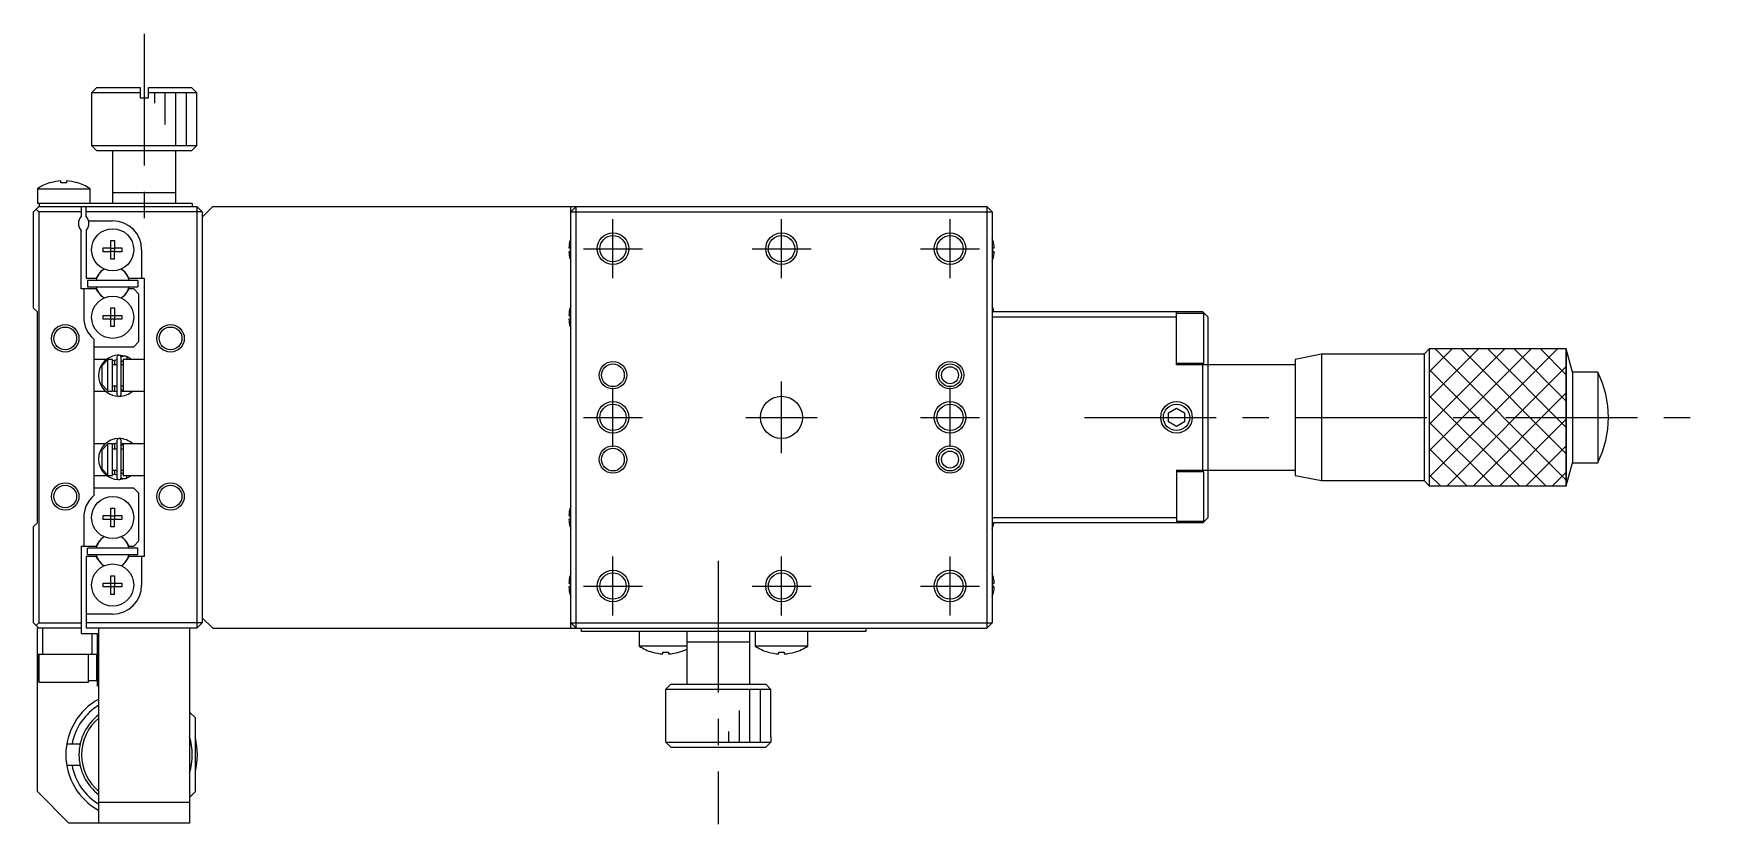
# Model space of a CAD drawing. Extents: x -226 to 399, y 6 to 432.
# Drawn here: x -107.4 to 52.3, y 192.2 to 267.2 of the extents above; entities that cross this region are included whole.
import ezdxf

# ---------------------------------------------------------------- set-up
doc = ezdxf.new("R2010")
doc.units = 0
doc.header["$LTSCALE"] = 10
doc.linetypes.add('CENTER', pattern=[2, 1.25, -0.25, 0.25, -0.25])
doc.layers.get('0').update_dxf_attribs({"linetype": 'CONTINUOUS'})
doc.layers.add('CENTER', color=1, linetype='CENTER')

msp = doc.modelspace()

# ---------------------------------------------------------------- linework, layer by layer
at = {"color": 7, "linetype": 'CONTINUOUS'}
for p, q in [((-101.432406, 262.133941), (-101.932406, 261.633941)), ((-101.432406, 262.133941), (-97.332406, 262.133941)), ((-97.332406, 262.133941), (-97.332406, 261.133941)), ((-96.532406, 262.133941), (-92.432406, 262.133941)), ((-96.532406, 261.133941), (-96.532406, 262.133941)), ((-91.932406, 261.633941), (-92.432406, 262.133941)), ((-97.332406, 261.633941), (-101.932406, 261.633941)), ((-101.932406, 261.633941), (-101.932406, 256.633941)), ((-97.332406, 261.133941), (-96.532406, 261.133941)), ((-91.932406, 261.633941), (-96.532406, 261.633941)), ((-91.932406, 256.633941), (-91.932406, 261.633941)), ((-101.932406, 256.633941), (-101.432406, 256.133941)), ((-101.932406, 256.633941), (-91.932406, 256.633941)), ((-92.432406, 256.133941), (-101.432406, 256.133941)), ((-99.932406, 256.133941), (-99.932406, 251.133941)), ((-93.932406, 251.133941), (-93.932406, 256.133941)), ((-92.432406, 256.133941), (-91.932406, 256.633941)), ((-107.082406, 252.525598), (-102.082406, 252.525598)), ((-107.082406, 252.525598), (-107.082406, 251.133941)), ((-105.840996, 253.096522), (-105.844339, 253.103377)), ((-104.842406, 253.096522), (-104.842406, 253.268894)), ((-104.322406, 253.096522), (-104.842406, 253.096522)), ((-104.322406, 253.268894), (-104.322406, 253.096522)), ((-103.320474, 253.103377), (-103.323817, 253.096522)), ((-102.082406, 251.133941), (-102.082406, 252.525598)), ((-107.432406, 250.333941), (-106.932406, 250.833941)), ((-92.382406, 251.133941), (-107.082406, 251.133941)), ((-106.932406, 250.833941), (-91.932406, 250.833941)), ((-106.882406, 250.833941), (-106.882406, 251.133941)), ((-102.932406, 250.833941), (-102.932406, 249.895379)), ((-102.432406, 249.895379), (-102.432406, 250.833941)), ((-93.932406, 252.133941), (-99.932406, 252.133941)), ((-92.382406, 251.133941), (-92.382406, 250.833941)), ((-91.432406, 250.333941), (-91.932406, 250.833941)), ((-91.932406, 250.833941), (-91.932406, 210.833941)), ((-90.432406, 250.833941), (-91.432406, 249.833941)), ((-90.432406, 250.833941), (-16.932406, 250.833941)), ((-55.932406, 250.833941), (-56.432406, 250.333941)), ((-56.432406, 210.833941), (-56.432406, 250.833941)), ((-55.932406, 210.833941), (-55.932406, 250.833941)), ((-16.432406, 250.333941), (-16.932406, 250.833941)), ((-16.932406, 250.833941), (-16.932406, 210.833941)), ((-107.432406, 241.183941), (-107.432406, 250.333941)), ((-106.932406, 250.333941), (-107.182406, 250.583941)), ((-106.932406, 250.333941), (-106.932406, 211.333941)), ((-102.932406, 250.333941), (-106.932406, 250.333941)), ((-91.432406, 250.333941), (-102.432406, 250.333941)), ((-102.214161, 249.483941), (-99.932406, 249.483941)), ((-91.432406, 250.333941), (-91.432406, 211.333941)), ((-56.432406, 250.333941), (-16.432406, 250.333941)), ((-16.432406, 250.333941), (-16.432406, 211.333941)), ((-102.932406, 243.033941), (-102.932406, 248.572503)), ((-102.432406, 248.572503), (-102.432406, 244.033941)), ((-100.112406, 247.620303), (-99.752406, 247.620303)), ((-100.112406, 246.913941), (-100.112406, 247.620303)), ((-99.752406, 247.620303), (-99.752406, 246.913941)), ((-56.50655, 247.622557), (-56.501928, 247.620303)), ((-16.362885, 247.620303), (-16.358262, 247.622557)), ((-100.818768, 246.913941), (-100.112406, 246.913941)), ((-100.818768, 246.553941), (-100.818768, 246.913941)), ((-100.112406, 246.553941), (-100.818768, 246.553941)), ((-100.102034, 246.903569), (-100.112406, 246.913941)), ((-100.102034, 246.564313), (-100.112406, 246.553941)), ((-100.112406, 245.84758), (-100.112406, 246.553941)), ((-100.102034, 246.564313), (-100.102034, 246.903569)), ((-100.102034, 246.903569), (-99.762779, 246.903569)), ((-99.762779, 246.564313), (-100.102034, 246.564313)), ((-99.762779, 246.903569), (-99.752406, 246.913941)), ((-99.762779, 246.903569), (-99.762779, 246.564313)), ((-99.762779, 246.564313), (-99.752406, 246.553941)), ((-99.752406, 246.913941), (-99.046045, 246.913941)), ((-99.046045, 246.553941), (-99.752406, 246.553941)), ((-99.752406, 245.84758), (-99.752406, 246.553941)), ((-99.046045, 246.913941), (-99.046045, 246.553941)), ((-97.182406, 246.733941), (-97.182406, 244.033941)), ((-56.622265, 246.913941), (-56.501928, 246.913941)), ((-56.501928, 246.553941), (-56.622265, 246.553941)), ((-56.501928, 246.913941), (-56.501928, 246.553941)), ((-16.362885, 246.553941), (-16.362885, 246.913941)), ((-16.362885, 246.913941), (-16.242548, 246.913941)), ((-16.242548, 246.553941), (-16.362885, 246.553941)), ((-99.752406, 245.84758), (-100.112406, 245.84758)), ((-56.501928, 245.84758), (-56.50655, 245.845325)), ((-16.358262, 245.845325), (-16.362885, 245.84758)), ((-101.483212, 243.033941), (-102.932406, 243.033941)), ((-102.682406, 243.033941), (-102.682406, 240.333941)), ((-102.432406, 244.033941), (-101.483212, 244.033941)), ((-97.532406, 243.833941), (-102.332406, 243.833941)), ((-102.332406, 243.833941), (-102.332406, 243.233941)), ((-102.332406, 243.233941), (-97.532406, 243.233941)), ((-101.333046, 244.294036), (-101.483212, 244.033941)), ((-101.333046, 242.773846), (-101.483212, 243.033941)), ((-98.381601, 244.033941), (-98.531767, 244.294036)), ((-98.381601, 243.033941), (-98.531767, 242.773846)), ((-98.381601, 244.033941), (-96.932406, 244.033941)), ((-97.932406, 243.033941), (-98.381601, 243.033941)), ((-97.432406, 242.533941), (-97.932406, 243.033941)), ((-97.532406, 243.833941), (-97.532406, 243.233941)), ((-96.932406, 244.033941), (-96.932406, 217.633941)), ((-97.432406, 238.033941), (-97.432406, 242.533941)), ((-56.50655, 241.222557), (-56.501928, 241.220303)), ((-16.362885, 241.220303), (-16.358262, 241.222557)), ((-107.432406, 241.183941), (-107.082406, 240.833941)), ((-107.082406, 220.833941), (-107.082406, 240.833941)), ((-100.818768, 240.513941), (-100.112406, 240.513941)), ((-100.818768, 240.153941), (-100.818768, 240.513941)), ((-100.112406, 240.153941), (-100.818768, 240.153941)), ((-100.112406, 241.220303), (-99.752406, 241.220303)), ((-100.112406, 240.513941), (-100.112406, 241.220303)), ((-100.102034, 240.503569), (-100.112406, 240.513941)), ((-100.102034, 240.164313), (-100.112406, 240.153941)), ((-100.112406, 239.44758), (-100.112406, 240.153941)), ((-100.102034, 240.164313), (-100.102034, 240.503569)), ((-100.102034, 240.503569), (-99.762779, 240.503569)), ((-99.762779, 240.164313), (-100.102034, 240.164313)), ((-99.762779, 240.503569), (-99.752406, 240.513941)), ((-99.762779, 240.503569), (-99.762779, 240.164313)), ((-99.762779, 240.164313), (-99.752406, 240.153941)), ((-99.752406, 241.220303), (-99.752406, 240.513941)), ((-99.752406, 240.513941), (-99.046045, 240.513941)), ((-99.046045, 240.153941), (-99.752406, 240.153941)), ((-99.752406, 239.44758), (-99.752406, 240.153941)), ((-99.046045, 240.513941), (-99.046045, 240.153941)), ((-56.622265, 240.513941), (-56.501928, 240.513941)), ((-56.501928, 240.153941), (-56.622265, 240.153941)), ((-56.501928, 240.513941), (-56.501928, 240.153941)), ((3.567594, 240.833941), (-16.432406, 240.833941)), ((1.067594, 240.333941), (-16.432406, 240.333941)), ((1.067594, 235.833941), (1.067594, 240.833941)), ((3.667594, 240.683941), (1.067594, 240.683941)), ((4.067594, 240.333941), (3.567594, 240.833941)), ((3.667594, 235.983941), (3.667594, 240.683941)), ((4.067594, 221.333941), (4.067594, 240.333941)), ((-101.732406, 238.254879), (-101.732406, 223.413003)), ((-99.752406, 239.44758), (-100.112406, 239.44758)), ((-97.932406, 237.533941), (-97.432406, 238.033941)), ((-56.501928, 239.44758), (-56.50655, 239.445325)), ((-101.732406, 237.533941), (-97.932406, 237.533941)), ((-99.525925, 236.537019), (-99.525925, 233.037019)), ((-98.553174, 236.576052), (-99.301647, 236.735558)), ((-99.097208, 236.583024), (-99.128521, 236.569025)), ((-99.125925, 233.037019), (-99.125925, 236.537019)), ((-99.065072, 236.59551), (-99.097208, 236.583024)), ((-99.032367, 236.606372), (-99.065072, 236.59551)), ((-98.999173, 236.615583), (-99.032367, 236.606372)), ((-98.96557, 236.623122), (-98.999173, 236.615583)), ((-98.931641, 236.628969), (-98.96557, 236.623122)), ((-98.897467, 236.633112), (-98.931641, 236.628969)), ((-98.863133, 236.635541), (-98.897467, 236.633112)), ((-98.828722, 236.636248), (-98.863133, 236.635541)), ((-98.794317, 236.635233), (-98.828722, 236.636248)), ((-98.760003, 236.632497), (-98.794317, 236.635233)), ((-98.725863, 236.628047), (-98.760003, 236.632497)), ((-98.69198, 236.621893), (-98.725863, 236.628047)), ((-98.658437, 236.61405), (-98.69198, 236.621893)), ((-98.625316, 236.604534), (-98.658437, 236.61405)), ((-98.553802, 236.576364), (-98.626433, 236.333935)), ((-98.592701, 236.593371), (-98.625316, 236.604534)), ((-98.593774, 236.435445), (-98.599367, 236.42093)), ((-98.588479, 236.449717), (-98.593774, 236.435445)), ((-98.562349, 236.581302), (-98.592701, 236.593371)), ((-98.583517, 236.463654), (-98.588479, 236.449717)), ((-98.578919, 236.477169), (-98.583517, 236.463654)), ((-98.574714, 236.490173), (-98.578919, 236.477169)), ((-98.57093, 236.502585), (-98.574714, 236.490173)), ((-98.56759, 236.514326), (-98.57093, 236.502585)), ((-98.564716, 236.52532), (-98.56759, 236.514326)), ((-98.562325, 236.535497), (-98.564716, 236.52532)), ((-98.564031, 236.581656), (-98.561772, 236.581003)), ((-98.141139, 236.333961), (-98.562893, 236.58026)), ((-98.560434, 236.544794), (-98.562325, 236.535497)), ((-98.561772, 236.581003), (-98.560016, 236.579179)), ((-98.559054, 236.553149), (-98.560434, 236.544794)), ((-98.560016, 236.579179), (-98.558774, 236.576196)), ((-98.558195, 236.560511), (-98.559054, 236.553149)), ((-98.558774, 236.576196), (-98.558054, 236.572071)), ((-98.557861, 236.566831), (-98.558195, 236.560511)), ((-98.558054, 236.572071), (-98.557861, 236.566831)), ((14.817593, 236.833937), (12.317594, 236.333938)), ((14.817593, 236.833937), (14.817593, 224.833945)), ((24.567598, 236.833937), (14.817593, 236.833937)), ((25.0676, 237.33394), (24.567598, 236.833937)), ((24.567598, 236.833937), (24.567598, 224.833945)), ((25.0676, 237.33394), (25.0676, 224.333942)), ((38.067601, 237.33394), (25.0676, 237.33394)), ((38.067601, 237.33394), (25.0676, 237.33394)), ((25.0676, 237.33394), (25.0676, 224.333942)), ((38.067601, 237.33394), (38.067601, 224.333942)), ((38.657089, 235.133941), (38.067601, 237.33394)), ((38.067601, 224.333942), (38.067601, 237.33394)), ((-100.510841, 236.333941), (-101.732406, 236.333941)), ((-100.932406, 235.750456), (-100.432406, 236.279624)), ((-100.932406, 233.917426), (-100.932406, 235.750456)), ((-99.932406, 236.333941), (-100.432406, 236.333941)), ((-100.432406, 236.333941), (-100.432406, 233.333941)), ((-99.932538, 236.214335), (-99.525976, 236.325199)), ((-99.932406, 233.333941), (-99.932406, 236.333941)), ((-99.525925, 235.833941), (-99.932406, 235.833941)), ((-99.732406, 235.833941), (-99.732406, 236.283771)), ((-99.125925, 235.936132), (-99.125598, 235.950087)), ((-98.932406, 235.833941), (-99.125925, 235.833941)), ((-99.125598, 235.950087), (-99.124564, 235.964781)), ((-99.124564, 235.964781), (-99.122824, 235.979407)), ((-99.122824, 235.979407), (-99.120383, 235.993931)), ((-99.120383, 235.993931), (-99.117246, 236.008317)), ((-99.117246, 236.008317), (-99.11342, 236.022534)), ((-99.11342, 236.022534), (-99.108913, 236.036548)), ((-99.108913, 236.036548), (-99.103734, 236.050326)), ((-99.103734, 236.050326), (-99.097894, 236.063837)), ((-99.097894, 236.063837), (-99.091407, 236.077048)), ((-99.091407, 236.077048), (-99.084285, 236.089927)), ((-99.084285, 236.089927), (-99.076543, 236.102444)), ((-99.076543, 236.102444), (-99.068199, 236.114568)), ((-99.068199, 236.114568), (-99.059269, 236.12627)), ((-99.059269, 236.12627), (-99.049774, 236.13752)), ((-99.049774, 236.13752), (-99.039733, 236.148289)), ((-99.039733, 236.148289), (-99.02917, 236.158551)), ((-99.02917, 236.158551), (-99.018108, 236.168279)), ((-99.018108, 236.168279), (-99.006572, 236.177445)), ((-99.006572, 236.177445), (-98.994587, 236.186027)), ((-98.994587, 236.186027), (-98.982183, 236.194)), ((-98.982183, 236.194), (-98.969389, 236.201341)), ((-98.969389, 236.201341), (-98.956234, 236.20803)), ((-98.956234, 236.20803), (-98.942752, 236.214047)), ((-98.942752, 236.214047), (-98.93243, 236.218114)), ((-98.932406, 236.333941), (-98.932406, 233.333941)), ((-96.932406, 236.333941), (-98.932406, 236.333941)), ((-98.630513, 236.347961), (-98.6371, 236.333941)), ((-98.623991, 236.362295), (-98.630513, 236.347961)), ((-98.617575, 236.376853), (-98.623991, 236.362295)), ((-98.611306, 236.39154), (-98.617575, 236.376853)), ((-98.605224, 236.406264), (-98.611306, 236.39154)), ((-98.599367, 236.42093), (-98.605224, 236.406264)), ((1.067594, 235.983941), (3.667594, 235.983941)), ((12.317594, 235.833941), (1.067594, 235.833941)), ((3.567594, 225.833941), (3.567594, 235.833941)), ((12.317594, 236.333938), (12.317594, 225.333944)), ((38.657089, 235.133941), (38.657089, 226.533941)), ((41.0676, 235.133941), (38.657089, 235.133941)), ((41.0676, 235.133941), (41.0676, 226.533941)), ((-101.732406, 233.333941), (-100.62424, 233.333941)), ((-100.432406, 233.388258), (-100.932406, 233.917426)), ((-100.432406, 233.333941), (-99.932406, 233.333941)), ((-99.525979, 233.249126), (-99.932492, 233.359368)), ((-99.932406, 233.833941), (-99.525925, 233.833941)), ((-99.866922, 233.333941), (-99.732406, 233.333941)), ((-99.732406, 233.333941), (-99.732406, 233.833941)), ((-99.125925, 233.833941), (-98.932406, 233.833941)), ((-99.125875, 233.632583), (-99.125925, 233.637906)), ((-99.125255, 233.617861), (-99.125875, 233.632583)), ((-98.897587, 233.296436), (-99.125865, 233.248813)), ((-99.123928, 233.603183), (-99.125255, 233.617861)), ((-99.121895, 233.588583), (-99.123928, 233.603183)), ((-99.11916, 233.574096), (-99.121895, 233.588583)), ((-99.115729, 233.559754), (-99.11916, 233.574096)), ((-99.111609, 233.545591), (-99.115729, 233.559754)), ((-99.106807, 233.531642), (-99.111609, 233.545591)), ((-99.101334, 233.517939), (-99.106807, 233.531642)), ((-99.095199, 233.504514), (-99.101334, 233.517939)), ((-99.088416, 233.491401), (-99.095199, 233.504514)), ((-99.081, 233.478632), (-99.088416, 233.491401)), ((-99.072964, 233.466238), (-99.081, 233.478632)), ((-99.064327, 233.45425), (-99.072964, 233.466238)), ((-99.055108, 233.442699), (-99.064327, 233.45425)), ((-99.045326, 233.431615), (-99.055108, 233.442699)), ((-99.035003, 233.421027), (-99.045326, 233.431615)), ((-99.024162, 233.410962), (-99.035003, 233.421027)), ((-99.012829, 233.401449), (-99.024162, 233.410962)), ((-99.00103, 233.392512), (-99.012829, 233.401449)), ((-98.988793, 233.384178), (-99.00103, 233.392512)), ((-98.976148, 233.376469), (-98.988793, 233.384178)), ((-98.963126, 233.369408), (-98.976148, 233.376469)), ((-98.949759, 233.363016), (-98.963126, 233.369408)), ((-98.936082, 233.357312), (-98.949759, 233.363016)), ((-98.93243, 233.355925), (-98.936082, 233.357312)), ((-98.932406, 233.333941), (-96.932406, 233.333941)), ((-98.78492, 233.333603), (-98.897587, 233.296436)), ((-98.621751, 232.970255), (-98.562349, 232.992736)), ((-98.566634, 232.992832), (-98.564031, 232.992382)), ((-98.564031, 232.992382), (-98.564389, 232.993244)), ((-98.562349, 232.992736), (-98.564031, 232.992382)), ((-98.561593, 232.993151), (-98.562349, 232.992736)), ((0.317594, 231.266954), (1.067594, 231.699966)), ((1.067594, 231.699966), (1.817594, 231.266954)), ((0.317594, 230.400928), (0.317594, 231.266954)), ((1.067594, 229.967916), (0.317594, 230.400928)), ((1.817594, 230.400928), (1.067594, 229.967916)), ((1.817594, 231.266954), (1.817594, 230.400928)), ((-99.525925, 228.630863), (-99.525925, 225.130863)), ((-99.125925, 225.130863), (-99.125925, 228.630863)), ((-98.609374, 228.69332), (-98.623761, 228.697887)), ((-98.562349, 228.675146), (-98.609423, 228.693166)), ((-98.564031, 228.6755), (-98.564408, 228.674592)), ((-98.562349, 228.675146), (-98.564031, 228.6755)), ((-98.561593, 228.674731), (-98.562349, 228.675146)), ((-100.623537, 228.333941), (-101.732406, 228.333941)), ((-100.932406, 227.750456), (-100.432406, 228.279624)), ((-100.932406, 225.917426), (-100.932406, 227.750456)), ((-99.932406, 228.333941), (-100.432406, 228.333941)), ((-100.432406, 228.333941), (-100.432406, 225.333941)), ((-99.932597, 228.30847), (-99.525928, 228.418763)), ((-99.932406, 225.333941), (-99.932406, 228.333941)), ((-99.525925, 227.833941), (-99.932406, 227.833941)), ((-99.732406, 228.333941), (-99.866581, 228.333941)), ((-99.732406, 227.833941), (-99.732406, 228.333941)), ((-99.125925, 228.029976), (-99.125598, 228.04393)), ((-98.932406, 227.833941), (-99.125925, 227.833941)), ((-99.125832, 228.419065), (-98.897311, 228.371366)), ((-99.125598, 228.04393), (-99.124564, 228.058625)), ((-99.124564, 228.058625), (-99.122824, 228.073251)), ((-99.122824, 228.073251), (-99.120383, 228.087774)), ((-99.120383, 228.087774), (-99.117246, 228.102161)), ((-99.117246, 228.102161), (-99.11342, 228.116378)), ((-99.11342, 228.116378), (-99.108913, 228.130392)), ((-99.108913, 228.130392), (-99.103734, 228.14417)), ((-99.103734, 228.14417), (-99.097894, 228.157681)), ((-99.097894, 228.157681), (-99.091407, 228.170891)), ((-99.091407, 228.170891), (-99.084285, 228.183771)), ((-99.084285, 228.183771), (-99.076543, 228.196288)), ((-99.076543, 228.196288), (-99.068199, 228.208412)), ((-99.068199, 228.208412), (-99.059269, 228.220114)), ((-99.059269, 228.220114), (-99.049774, 228.231364)), ((-99.049774, 228.231364), (-99.039733, 228.242133)), ((-99.039733, 228.242133), (-99.02917, 228.252395)), ((-99.02917, 228.252395), (-99.018108, 228.262122)), ((-99.018108, 228.262122), (-99.006572, 228.271289)), ((-99.006572, 228.271289), (-98.994587, 228.279871)), ((-98.994587, 228.279871), (-98.982183, 228.287843)), ((-98.982183, 228.287843), (-98.969389, 228.295185)), ((-98.969389, 228.295185), (-98.956234, 228.301874)), ((-98.956234, 228.301874), (-98.942752, 228.307891)), ((-98.942752, 228.307891), (-98.93243, 228.311957)), ((-98.932406, 228.333941), (-98.932406, 225.333941)), ((-96.932406, 228.333941), (-98.932406, 228.333941)), ((-98.897311, 228.371366), (-98.784641, 228.334175)), ((-101.732406, 225.333941), (-100.510421, 225.333941)), ((-100.432406, 225.388258), (-100.932406, 225.917426)), ((-100.432406, 225.333941), (-99.932406, 225.333941)), ((-99.525946, 225.34268), (-99.932553, 225.453554)), ((-99.932406, 225.833941), (-99.525925, 225.833941)), ((-99.732406, 225.384557), (-99.732406, 225.833941)), ((-99.125925, 225.833941), (-98.932406, 225.833941)), ((-99.125875, 225.726427), (-99.125925, 225.73175)), ((-99.125255, 225.711705), (-99.125875, 225.726427)), ((-99.123928, 225.697027), (-99.125255, 225.711705)), ((-99.121895, 225.682427), (-99.123928, 225.697027)), ((-99.11916, 225.667939), (-99.121895, 225.682427)), ((-99.115729, 225.653598), (-99.11916, 225.667939)), ((-99.111609, 225.639435), (-99.115729, 225.653598)), ((-99.106807, 225.625486), (-99.111609, 225.639435)), ((-99.101334, 225.611782), (-99.106807, 225.625486)), ((-99.095199, 225.598358), (-99.101334, 225.611782)), ((-99.088416, 225.585245), (-99.095199, 225.598358)), ((-99.081, 225.572476), (-99.088416, 225.585245)), ((-99.072964, 225.560082), (-99.081, 225.572476)), ((-99.064327, 225.548094), (-99.072964, 225.560082)), ((-99.055108, 225.536543), (-99.064327, 225.548094)), ((-99.045326, 225.525459), (-99.055108, 225.536543)), ((-99.035003, 225.514871), (-99.045326, 225.525459)), ((-99.024162, 225.504806), (-99.035003, 225.514871)), ((-99.012829, 225.495292), (-99.024162, 225.504806)), ((-99.00103, 225.486356), (-99.012829, 225.495292)), ((-98.988793, 225.478022), (-99.00103, 225.486356)), ((-98.976148, 225.470313), (-98.988793, 225.478022)), ((-98.963126, 225.463252), (-98.976148, 225.470313)), ((-98.949759, 225.45686), (-98.963126, 225.463252)), ((-98.936082, 225.451155), (-98.949759, 225.45686)), ((-98.93243, 225.449769), (-98.936082, 225.451155)), ((-98.932406, 225.333941), (-96.932406, 225.333941)), ((-98.630513, 225.319921), (-98.6371, 225.333941)), ((-98.623991, 225.305587), (-98.630513, 225.319921)), ((-98.553802, 225.091518), (-98.626433, 225.333947)), ((-98.617575, 225.29103), (-98.623991, 225.305587)), ((-98.611306, 225.276342), (-98.617575, 225.29103)), ((-98.605224, 225.261619), (-98.611306, 225.276342)), ((-98.599367, 225.246952), (-98.605224, 225.261619)), ((-98.562893, 225.087622), (-98.141231, 225.333851)), ((1.067594, 225.833941), (12.317594, 225.833941)), ((1.067594, 225.833941), (1.067594, 220.833941)), ((3.667594, 225.683941), (1.067594, 225.683941)), ((3.667594, 220.983941), (3.667594, 225.683941)), ((12.317594, 225.333944), (14.817593, 224.833945)), ((38.067601, 224.333942), (38.657089, 226.533941)), ((38.657089, 226.533941), (41.0676, 226.533941)), ((-97.932406, 224.133941), (-101.732406, 224.133941)), ((-99.300393, 224.932341), (-98.616467, 225.065874)), ((-99.12857, 225.098881), (-99.116499, 225.093262)), ((-99.116499, 225.093262), (-99.08472, 225.079786)), ((-99.08472, 225.079786), (-99.052325, 225.067922)), ((-99.052325, 225.067922), (-99.019394, 225.057697)), ((-99.019394, 225.057697), (-98.986007, 225.049135)), ((-98.986007, 225.049135), (-98.952248, 225.042256)), ((-98.952248, 225.042256), (-98.918198, 225.037076)), ((-98.918198, 225.037076), (-98.88394, 225.033607)), ((-98.88394, 225.033607), (-98.849559, 225.031857)), ((-98.849559, 225.031857), (-98.815138, 225.031829)), ((-98.815138, 225.031829), (-98.780761, 225.033524)), ((-98.780761, 225.033524), (-98.746512, 225.036936)), ((-98.746512, 225.036936), (-98.712473, 225.042058)), ((-98.712473, 225.042058), (-98.678729, 225.048876)), ((-98.678729, 225.048876), (-98.64536, 225.057375)), ((-98.64536, 225.057375), (-98.612449, 225.067534)), ((-98.612449, 225.067534), (-98.580075, 225.079329)), ((-98.593774, 225.232437), (-98.599367, 225.246952)), ((-98.588479, 225.218165), (-98.593774, 225.232437)), ((-98.583517, 225.204228), (-98.588479, 225.218165)), ((-98.578919, 225.190714), (-98.583517, 225.204228)), ((-98.580075, 225.079329), (-98.562349, 225.08658)), ((-98.574714, 225.177709), (-98.578919, 225.190714)), ((-98.57093, 225.165297), (-98.574714, 225.177709)), ((-98.56759, 225.153556), (-98.57093, 225.165297)), ((-98.564716, 225.142562), (-98.56759, 225.153556)), ((-98.562325, 225.132385), (-98.564716, 225.142562)), ((-98.564031, 225.086226), (-98.561772, 225.086879)), ((-98.560434, 225.123089), (-98.562325, 225.132385)), ((-98.561772, 225.086879), (-98.560016, 225.088703)), ((-98.559054, 225.114733), (-98.560434, 225.123089)), ((-98.560016, 225.088703), (-98.558774, 225.091687)), ((-98.558195, 225.107372), (-98.559054, 225.114733)), ((-98.558774, 225.091687), (-98.558054, 225.095811)), ((-98.557861, 225.101051), (-98.558195, 225.107372)), ((-98.558054, 225.095811), (-98.557861, 225.101051)), ((-97.432406, 223.633941), (-97.932406, 224.133941)), ((14.817593, 224.833945), (24.567598, 224.833945)), ((24.567598, 224.833945), (25.0676, 224.333942)), ((25.0676, 224.333942), (38.067601, 224.333942)), ((25.0676, 224.333942), (38.067601, 224.333942)), ((-100.112406, 222.220303), (-99.752406, 222.220303)), ((-100.112406, 221.513941), (-100.112406, 222.220303)), ((-99.752406, 222.220303), (-99.752406, 221.513941)), ((-97.432406, 219.133941), (-97.432406, 223.633941)), ((-56.50655, 222.222557), (-56.501928, 222.220303)), ((-107.082406, 220.833941), (-107.432406, 220.483941)), ((-107.432406, 211.333941), (-107.432406, 220.483941)), ((-102.682406, 221.333941), (-102.682406, 218.633941)), ((-100.818768, 221.513941), (-100.112406, 221.513941)), ((-100.818768, 221.153941), (-100.818768, 221.513941)), ((-100.112406, 221.153941), (-100.818768, 221.153941)), ((-100.102034, 221.503569), (-100.112406, 221.513941)), ((-100.102034, 221.164313), (-100.112406, 221.153941)), ((-100.112406, 220.44758), (-100.112406, 221.153941)), ((-100.102034, 221.164313), (-100.102034, 221.503569)), ((-100.102034, 221.503569), (-99.762779, 221.503569)), ((-99.762779, 221.164313), (-100.102034, 221.164313)), ((-99.762779, 221.503569), (-99.752406, 221.513941)), ((-99.762779, 221.503569), (-99.762779, 221.164313)), ((-99.762779, 221.164313), (-99.752406, 221.153941)), ((-99.752406, 221.513941), (-99.046045, 221.513941)), ((-99.046045, 221.153941), (-99.752406, 221.153941)), ((-99.752406, 220.44758), (-99.752406, 221.153941)), ((-99.046045, 221.513941), (-99.046045, 221.153941)), ((-56.622265, 221.513941), (-56.501928, 221.513941)), ((-56.501928, 221.153941), (-56.622265, 221.153941)), ((-56.501928, 221.513941), (-56.501928, 221.153941)), ((-16.432406, 221.333941), (1.067594, 221.333941)), ((3.567594, 220.833941), (-16.432406, 220.833941)), ((1.067594, 220.983941), (3.667594, 220.983941)), ((3.567594, 220.833941), (4.067594, 221.333941)), ((-101.333046, 218.894036), (-101.483212, 218.633941)), ((-99.752406, 220.44758), (-100.112406, 220.44758)), ((-98.381601, 218.633941), (-98.531767, 218.894036)), ((-97.932406, 218.633941), (-97.432406, 219.133941)), ((-56.501928, 220.44758), (-56.50655, 220.445325)), ((-16.358262, 220.445325), (-16.362885, 220.44758)), ((-102.932406, 218.633941), (-101.483212, 218.633941)), ((-102.932406, 218.633941), (-102.932406, 210.833941)), ((-101.483212, 217.633941), (-102.432406, 217.633941)), ((-102.432406, 217.633941), (-102.432406, 210.833941)), ((-102.332406, 217.833941), (-102.332406, 218.433941)), ((-97.532406, 218.433941), (-102.332406, 218.433941)), ((-102.332406, 217.833941), (-97.532406, 217.833941)), ((-101.333046, 217.373846), (-101.483212, 217.633941)), ((-98.381601, 217.633941), (-98.531767, 217.373846)), ((-98.381601, 218.633941), (-97.932406, 218.633941)), ((-96.932406, 217.633941), (-98.381601, 217.633941)), ((-97.532406, 217.833941), (-97.532406, 218.433941)), ((-97.182406, 217.633941), (-97.182406, 214.933941)), ((-100.112406, 215.820303), (-99.752406, 215.820303)), ((-100.112406, 215.113941), (-100.112406, 215.820303)), ((-99.752406, 215.820303), (-99.752406, 215.113941)), ((-56.50655, 215.822557), (-56.501928, 215.820303)), ((-16.362885, 215.820303), (-16.358262, 215.822557)), ((-100.818768, 215.113941), (-100.112406, 215.113941)), ((-100.818768, 214.753941), (-100.818768, 215.113941)), ((-100.112406, 214.753941), (-100.818768, 214.753941)), ((-100.102034, 215.103569), (-100.112406, 215.113941)), ((-100.102034, 214.764313), (-100.112406, 214.753941)), ((-100.112406, 214.04758), (-100.112406, 214.753941)), ((-100.102034, 214.764313), (-100.102034, 215.103569)), ((-100.102034, 215.103569), (-99.762779, 215.103569)), ((-99.762779, 214.764313), (-100.102034, 214.764313)), ((-99.762779, 215.103569), (-99.752406, 215.113941)), ((-99.762779, 215.103569), (-99.762779, 214.764313)), ((-99.762779, 214.764313), (-99.752406, 214.753941)), ((-99.752406, 215.113941), (-99.046045, 215.113941)), ((-99.046045, 214.753941), (-99.752406, 214.753941)), ((-99.752406, 214.04758), (-99.752406, 214.753941)), ((-99.046045, 215.113941), (-99.046045, 214.753941)), ((-56.622265, 215.113941), (-56.501928, 215.113941)), ((-56.501928, 214.753941), (-56.622265, 214.753941)), ((-56.501928, 215.113941), (-56.501928, 214.753941)), ((-16.362885, 214.753941), (-16.362885, 215.113941)), ((-16.362885, 215.113941), (-16.242548, 215.113941)), ((-16.242548, 214.753941), (-16.362885, 214.753941)), ((-99.752406, 214.04758), (-100.112406, 214.04758)), ((-56.501928, 214.04758), (-56.50655, 214.045325)), ((-16.358262, 214.045325), (-16.362885, 214.04758)), ((-107.432406, 211.333941), (-106.932406, 210.833941)), ((-107.182406, 211.083941), (-106.932406, 211.333941)), ((-106.932406, 211.333941), (-102.932406, 211.333941)), ((-99.932406, 212.183941), (-102.432406, 212.183941)), ((-91.432406, 211.333941), (-102.432406, 211.333941)), ((-91.432406, 211.333941), (-91.932406, 210.833941)), ((-91.432406, 211.833941), (-90.432406, 210.833941)), ((-56.432406, 211.333941), (-55.932406, 210.833941)), ((-56.432406, 211.333941), (-16.432406, 211.333941)), ((-16.932406, 210.833941), (-16.432406, 211.333941)), ((-102.882406, 210.833941), (-107.082406, 210.833941)), ((-107.082406, 195.333941), (-107.082406, 210.833941)), ((-106.582406, 210.833941), (-106.582406, 208.333941)), ((-102.882406, 210.333941), (-102.882406, 210.833941)), ((-102.882406, 210.333941), (-101.382406, 210.333941)), ((-91.932406, 210.833941), (-102.432406, 210.833941)), ((-101.882406, 208.333941), (-101.882406, 210.333941)), ((-101.382406, 205.333941), (-101.382406, 210.333941)), ((-101.232406, 192.333941), (-101.232406, 210.833941)), ((-92.632406, 210.833941), (-92.632406, 192.333941)), ((-90.432406, 210.833941), (-16.932406, 210.833941)), ((-55.432406, 210.533941), (-55.432406, 210.833941)), ((-28.432406, 210.533941), (-55.432406, 210.533941)), ((-49.932406, 210.533941), (-49.932406, 209.142284)), ((-45.432406, 210.533941), (-45.432406, 205.533941)), ((-45.432406, 209.533941), (-39.432406, 209.533941)), ((-39.432406, 205.533941), (-39.432406, 210.533941)), ((-38.932406, 210.533941), (-38.932406, 209.142284)), ((-33.932406, 209.142284), (-33.932406, 210.533941)), ((-28.432406, 210.833941), (-28.432406, 210.533941)), ((-101.382406, 208.333941), (-107.082406, 208.333941)), ((-107.013228, 208.333941), (-107.013228, 205.833941)), ((-106.932406, 208.333941), (-106.932406, 205.733941)), ((-102.232406, 205.733941), (-102.232406, 208.333941)), ((-101.42267, 205.833941), (-101.42267, 208.333941)), ((-45.432406, 209.142284), (-49.932406, 209.142284)), ((-48.694339, 208.564505), (-48.690996, 208.57136)), ((-47.692406, 208.57136), (-47.172406, 208.57136)), ((-47.692406, 208.398988), (-47.692406, 208.57136)), ((-47.172406, 208.57136), (-47.172406, 208.398988)), ((-46.173817, 208.57136), (-46.170474, 208.564505)), ((-33.932406, 209.142284), (-38.932406, 209.142284)), ((-37.694339, 208.564505), (-37.690996, 208.57136)), ((-36.692406, 208.57136), (-36.172406, 208.57136)), ((-36.692406, 208.398988), (-36.692406, 208.57136)), ((-36.172406, 208.57136), (-36.172406, 208.398988)), ((-35.173817, 208.57136), (-35.170474, 208.564505)), ((-106.932406, 205.833941), (-107.082406, 205.833941)), ((-106.932406, 205.733941), (-102.232406, 205.733941)), ((-101.382406, 205.833941), (-102.232406, 205.833941)), ((-101.232406, 205.333941), (-101.382406, 205.333941)), ((-46.932406, 205.533941), (-47.432406, 205.033941)), ((-37.432406, 205.033941), (-47.432406, 205.033941)), ((-47.432406, 205.033941), (-47.432406, 200.533941)), ((-46.932406, 205.533941), (-37.932406, 205.533941)), ((-37.432406, 205.033941), (-37.932406, 205.533941)), ((-37.432406, 200.533941), (-37.432406, 205.033941)), ((-92.082406, 202.333941), (-92.632406, 202.883941)), ((-92.082406, 195.333941), (-92.082406, 202.333941)), ((-103.02595, 199.833941), (-104.298486, 199.833941)), ((-92.466327, 199.833941), (-92.632333, 199.833941)), ((-47.416381, 200.533941), (-47.432406, 200.533941)), ((-47.416381, 200.033941), (-47.416381, 200.533941)), ((-46.914593, 199.533941), (-47.416381, 200.033941)), ((-47.416381, 200.033941), (-37.448432, 200.033941)), ((-37.448432, 200.033941), (-37.950219, 199.533941)), ((-37.432406, 200.533941), (-37.448432, 200.533941)), ((-37.448432, 200.533941), (-37.448432, 200.033941)), ((-37.950219, 199.533941), (-46.914593, 199.533941)), ((-104.298486, 197.833941), (-103.02595, 197.833941)), ((-92.632333, 197.833941), (-92.466327, 197.833941)), ((-107.082406, 195.333941), (-104.082406, 192.333941)), ((-92.632406, 194.783941), (-92.082406, 195.333941)), ((-101.232406, 194.333941), (-92.632406, 194.333941)), ((-92.632406, 192.333941), (-104.082406, 192.333941))]:
    msp.add_line(p, q, dxfattribs=at)
at = {"color": 3, "linetype": 'CONTINUOUS'}
for p, q in [((-95.932406, 260.633941), (-95.932406, 261.633941)), ((-94.932406, 258.633941), (-94.932406, 261.633941)), ((-93.932406, 256.633941), (-93.932406, 261.633941)), ((-92.932406, 256.633941), (-92.932406, 261.633941)), ((25.0676, 235.151256), (27.250284, 237.33394)), ((25.0676, 232.651256), (29.750284, 237.33394)), ((25.0676, 230.151256), (32.250284, 237.33394)), ((25.0676, 227.651256), (34.750284, 237.33394)), ((25.0676, 225.151256), (37.250284, 237.33394)), ((25.614522, 237.33394), (38.067601, 224.880861)), ((28.114522, 237.33394), (38.067601, 227.380861)), ((30.614522, 237.33394), (38.067601, 229.880861)), ((33.114522, 237.33394), (38.067601, 232.380861)), ((35.614522, 237.33394), (38.067601, 234.880861)), ((25.0676, 235.380862), (36.11452, 224.333942)), ((26.750286, 224.333942), (38.067601, 235.651257)), ((25.0676, 232.880862), (33.61452, 224.333942)), ((29.250286, 224.333942), (38.067601, 233.151257)), ((25.0676, 230.380862), (31.11452, 224.333942)), ((31.750286, 224.333942), (38.067601, 230.651257)), ((25.0676, 227.880862), (28.61452, 224.333942)), ((34.250286, 224.333942), (38.067601, 228.151257)), ((25.0676, 225.380862), (26.11452, 224.333942)), ((36.750286, 224.333942), (38.067601, 225.651257)), ((-39.432406, 200.033941), (-39.432406, 205.033941)), ((-38.432406, 200.033941), (-38.432406, 205.033941)), ((-40.432406, 200.033941), (-40.432406, 203.033941)), ((-41.432406, 200.033941), (-41.432406, 201.033941))]:
    msp.add_line(p, q, dxfattribs=at)
at = {"color": 7, "linetype": 'CONTINUOUS'}
for centre, radius in [((-99.932406, 246.733941), 2), ((-52.432406, 246.833941), 1.25), ((-36.432406, 246.833941), 1.25), ((-20.432406, 246.833941), 1.25), ((-99.932406, 240.333941), 2), ((-104.432406, 238.333941), 1.075), ((-94.432406, 238.333941), 1.075), ((-52.432406, 234.833941), 1.075), ((-20.432406, 234.833941), 1.075), ((-20.432406, 234.833941), 0.8), ((-52.432406, 230.833941), 1.25), ((-36.432406, 230.833941), 2), ((-20.432406, 230.833941), 1.25), ((1.067594, 230.833941), 1.25), ((-52.432406, 226.833941), 1.075), ((-20.432406, 226.833941), 1.075), ((-20.432406, 226.833941), 0.8), ((-104.432406, 223.333941), 1.075), ((-94.432406, 223.333941), 1.075), ((-99.932406, 221.333941), 2), ((-99.932406, 214.933941), 2), ((-52.432406, 214.833941), 1.25), ((-36.432406, 214.833941), 1.25), ((-20.432406, 214.833941), 1.25)]:
    msp.add_circle(centre, radius, dxfattribs=at)
at = {"color": 3, "linetype": 'CONTINUOUS'}
for centre, radius in [((-52.432406, 246.833941), 1.5), ((-36.432406, 246.833941), 1.5), ((-20.432406, 246.833941), 1.5), ((-104.432406, 238.333941), 1.3), ((-94.432406, 238.333941), 1.3), ((-52.432406, 234.833941), 1.3), ((-20.432406, 234.833941), 1.3), ((-52.432406, 230.833941), 1.5), ((-20.432406, 230.833941), 1.5), ((1.067594, 230.833941), 1.5), ((-52.432406, 226.833941), 1.3), ((-20.432406, 226.833941), 1.3), ((-104.432406, 223.333941), 1.3), ((-94.432406, 223.333941), 1.3), ((-52.432406, 214.833941), 1.5), ((-36.432406, 214.833941), 1.5), ((-20.432406, 214.833941), 1.5)]:
    msp.add_circle(centre, radius, dxfattribs=at)
at = {"color": 7, "linetype": 'CONTINUOUS'}
for centre, radius, start, end in [((-104.582406, 248.783941), 4.5, 106.285843, 123.748989), ((-104.582406, 248.783941), 4.492483, 93.317816, 106.26943), ((-104.582406, 248.783941), 4.492483, 73.73057, 86.682184), ((-104.582406, 248.783941), 4.5, 56.251011, 73.714157), ((-102.182406, 249.233941), 1, 138.590378, 221.409622), ((-103.182406, 249.233941), 1, 318.590378, 41.409622), ((-99.932406, 246.733941), 2.75, 0, 90), ((-53.432406, 246.733941), 3.194933, 163.893288, 176.770291), ((-53.432406, 246.733941), 3.2, 159.635865, 163.877467), ((-19.432406, 246.733941), 3.2, 16.122533, 20.364135), ((-19.432406, 246.733941), 3.194933, 3.229709, 16.106712), ((-53.432406, 246.733941), 3.194933, 183.229709, 196.106712), ((-19.432406, 246.733941), 3.194933, 343.893288, 356.770291), ((-99.932406, 243.53394), 1.5875, 120.433182, 169.10691), ((-99.817502, 243.419036), 1.75, 121.881533, 150), ((-99.932406, 243.53394), 1.5875, 10.89309, 59.566818), ((-100.047311, 243.419036), 1.75, 30, 58.118467), ((-53.432406, 246.733941), 3.2, 196.122533, 200.364135), ((-19.432406, 246.733941), 3.2, 339.635865, 343.877467), ((-99.932406, 243.53394), 1.5875, 190.893016, 239.566737), ((-99.932406, 243.53394), 1.5875, 300.433263, 349.106984), ((-99.817502, 243.648846), 1.75, 210, 238.118467), ((-100.047311, 243.648846), 1.75, 301.881533, 330), ((-53.432406, 240.333941), 3.2, 159.635865, 163.877467), ((-19.432406, 240.333941), 3.2, 16.122533, 20.364135), ((-99.932406, 240.333941), 2.75, 180, 229.114807), ((-53.432406, 240.333941), 3.194933, 163.893288, 176.770291), ((-53.432406, 240.333941), 3.194933, 183.229709, 196.106712), ((-19.432406, 240.333941), 3.194933, 9.003673, 16.106712), ((-53.432406, 240.333941), 3.2, 196.122533, 200.364135), ((-99.323427, 234.779087), 1.956717, 90.861713, 125.684608), ((-99.325925, 236.537019), 0.2, 0, 180), ((-99.325542, 234.787245), 1.948858, 125.773996, 269.15248), ((32.322599, 230.833939), 9.745001, 333.816215, 26.183798), ((-99.327539, 234.791048), 1.952745, 270.80821, 311.737778), ((-99.325925, 233.037019), 0.2, 180, 0), ((-99.325841, 226.880804), 1.948691, 90.744088, 269.197485), ((-99.325925, 228.630863), 0.2, 0, 180), ((-99.327532, 226.87686), 1.952722, 48.264476, 89.162579), ((-99.325925, 225.130863), 0.2, 180, 0), ((-99.932406, 221.333941), 2.75, 130.885193, 180), ((-53.432406, 221.333941), 3.194933, 163.893288, 176.770291), ((-53.432406, 221.333941), 3.2, 159.635865, 163.877467), ((-53.432406, 221.333941), 3.194933, 183.229709, 196.106712), ((-19.432406, 221.333941), 3.194933, 343.893288, 350.996327), ((-99.932406, 218.133942), 1.5875, 120.433263, 169.106984), ((-99.817502, 218.019036), 1.75, 121.881533, 150), ((-99.932406, 218.133942), 1.5875, 10.893016, 59.566737), ((-100.047311, 218.019036), 1.75, 30, 58.118467), ((-53.432406, 221.333941), 3.2, 196.122533, 200.364135), ((-19.432406, 221.333941), 3.2, 339.635865, 343.877467), ((-99.932406, 218.133942), 1.5875, 190.89309, 239.566818), ((-99.817502, 218.248846), 1.75, 210, 238.118467), ((-99.932406, 218.133942), 1.5875, 300.433182, 349.10691), ((-100.047311, 218.248846), 1.75, 301.881533, 330), ((-53.432406, 214.933941), 3.194933, 163.893288, 176.770291), ((-53.432406, 214.933941), 3.2, 159.635865, 163.877467), ((-19.432406, 214.933941), 3.2, 16.122533, 20.364135), ((-19.432406, 214.933941), 3.194933, 3.229709, 16.106712), ((-99.932406, 214.933941), 2.75, 270, 0), ((-53.432406, 214.933941), 3.194933, 183.229709, 196.106712), ((-19.432406, 214.933941), 3.194933, 343.893288, 356.770291), ((-53.432406, 214.933941), 3.2, 196.122533, 200.364135), ((-19.432406, 214.933941), 3.2, 339.635865, 343.877467), ((-47.432406, 212.883941), 4.5, 236.251011, 253.714157), ((-47.432406, 212.883941), 4.492483, 253.73057, 266.682184), ((-47.432406, 212.883941), 4.492483, 273.317816, 286.26943), ((-47.432406, 212.883941), 4.5, 286.285843, 296.3878), ((-36.432406, 212.883941), 4.5, 236.251011, 253.714157), ((-36.432406, 212.883941), 4.492483, 253.73057, 266.682184), ((-36.432406, 212.883941), 4.492483, 273.317816, 286.26943), ((-36.432406, 212.883941), 4.5, 286.285843, 303.748989), ((-98.382406, 198.833941), 6, 118.35935, 241.64065), ((-98.382406, 198.833941), 5.5, 121.21037, 169.524318), ((-98.382406, 198.833941), 4.75, 126.869898, 233.130102), ((-98.382406, 198.833941), 6, 343.402158, 16.597842), ((-98.382406, 198.833941), 6.499999, 345.750002, 14.249998), ((-98.382406, 198.833941), 5.5, 190.475682, 238.78963)]:
    msp.add_arc(centre, radius, start, end, dxfattribs=at)
at = {"color": 3, "linetype": 'CONTINUOUS'}
msp.add_arc((-98.382406, 198.833941), 4.5, 129.29648, 230.70352, dxfattribs=at)
at = {"layer": 'CENTER', "color": 1, "linetype": 'CENTER'}
for p, q in [((-96.932406, 267.233941), (-96.932406, 247.233941)), ((-52.432406, 244.033941), (-52.432406, 249.633941)), ((-36.432406, 244.033941), (-36.432406, 249.633941)), ((-20.432406, 244.033941), (-20.432406, 249.633941)), ((-55.232406, 246.833941), (-49.632406, 246.833941)), ((-39.232406, 246.833941), (-33.632406, 246.833941)), ((-23.232406, 246.833941), (-17.632406, 246.833941)), ((-52.432406, 228.033941), (-52.432406, 233.633941)), ((-36.432406, 227.433941), (-36.432406, 234.233941)), ((-20.432406, 228.033941), (-20.432406, 233.633941)), ((-55.232406, 230.833941), (-49.632406, 230.833941)), ((-39.832406, 230.833941), (-33.032406, 230.833941)), ((-23.232406, 230.833941), (-17.632406, 230.833941)), ((-7.682403, 230.833941), (52.317597, 230.833941)), ((-52.432406, 212.033941), (-52.432406, 217.633941)), ((-36.432406, 212.033941), (-36.432406, 217.633941)), ((-20.432406, 212.033941), (-20.432406, 217.633941)), ((-42.432406, 217.233941), (-42.432406, 192.233941)), ((-55.232406, 214.833941), (-49.632406, 214.833941)), ((-39.232406, 214.833941), (-33.632406, 214.833941)), ((-23.232406, 214.833941), (-17.632406, 214.833941))]:
    msp.add_line(p, q, dxfattribs=at)

doc.saveas('drawing.dxf')
